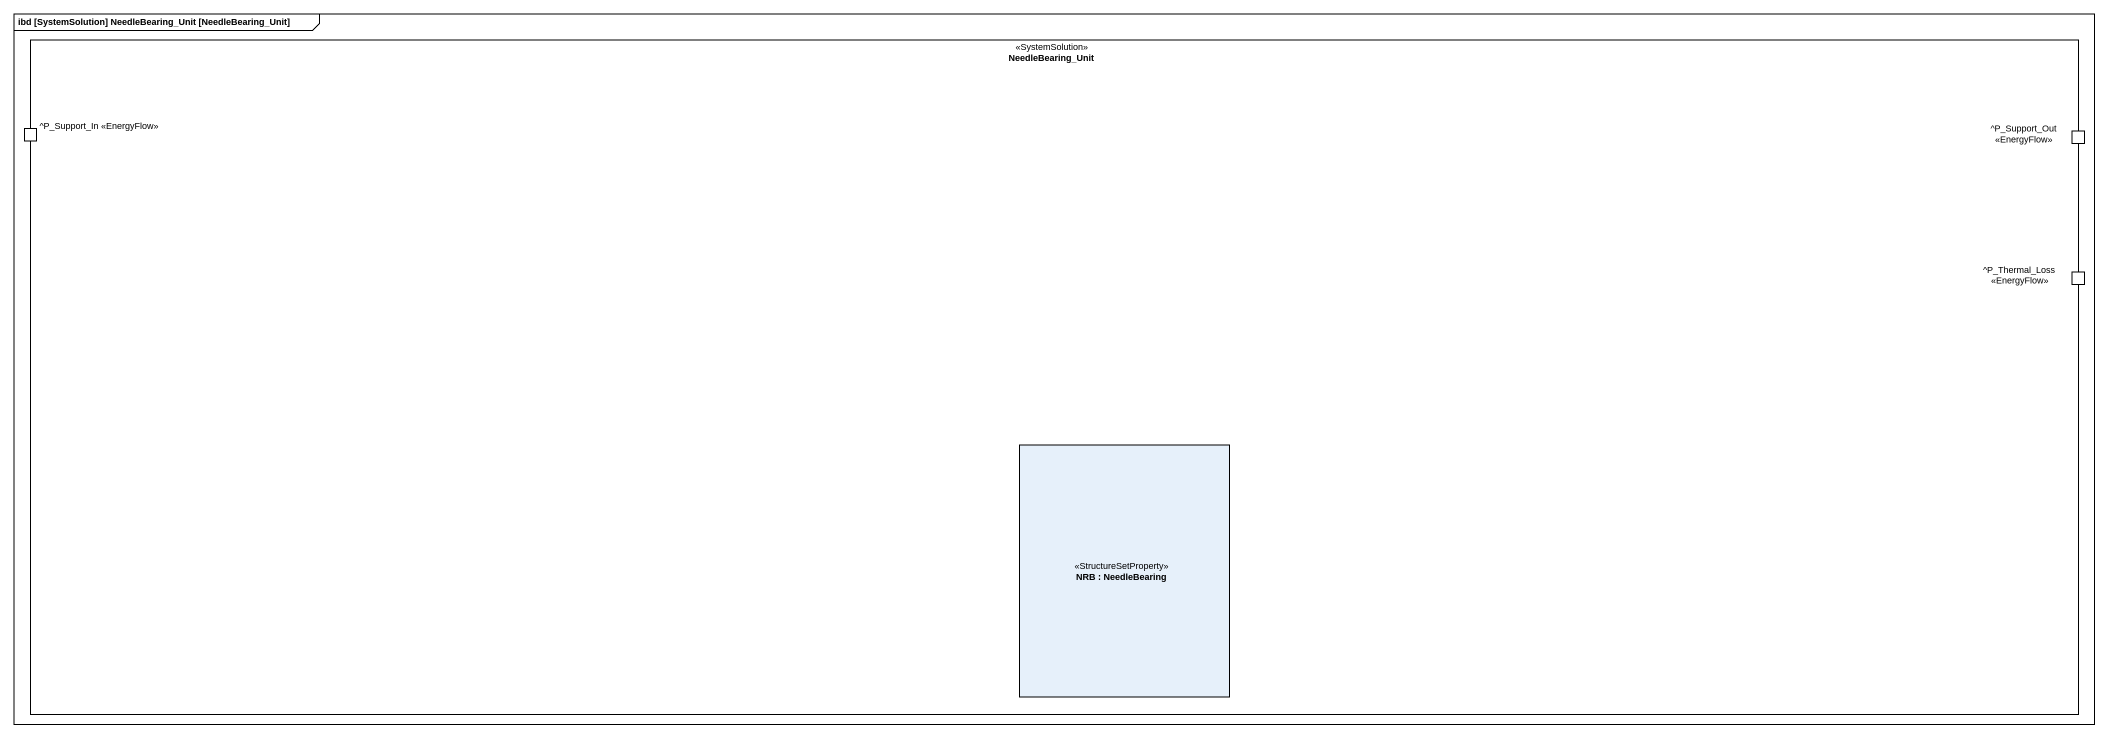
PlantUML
@startuml
mainframe ibd [SystemSolution] NeedleBearing_Unit [NeedleBearing_Unit]
rectangle NeedleBearing_Unit <<SystemSolution>> {
  port "^P_Support_In <<EnergyFlow>>" as P_Support_In_EnergyFlow
  port "^P_Support_Out <<EnergyFlow>>" as P_Support_Out_EnergyFlow
  port "^P_Thermal_Loss <<EnergyFlow>>" as P_Thermal_Loss_EnergyFlow
  rectangle "NRB : NeedleBearing" as NRB <<StructureSetProperty>>
}
@enduml
